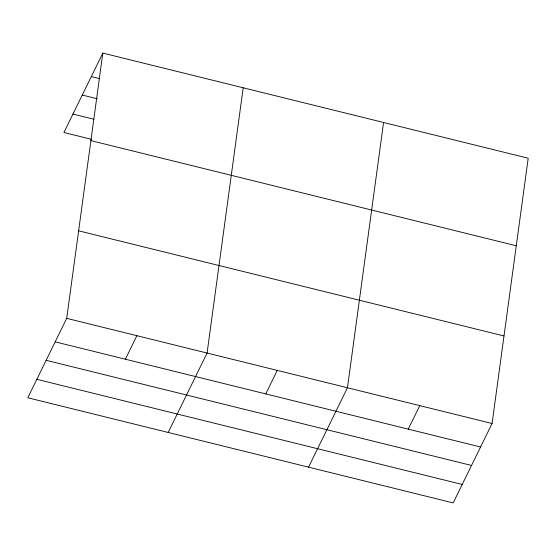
<?xml version="1.0" encoding="UTF-8"?>
<svg xmlns="http://www.w3.org/2000/svg" width="556" height="556" viewBox="0 0 556 556"><rect width="100%" height="100%" fill="white"/><g stroke="black" fill="none" stroke-linecap="round" stroke-linejoin="round"><path stroke-width="0.83" d="M66.706 318.352L102.818 53.091L528.2 158.231L492.081 423.498L453.182 502.909L27.8 397.769L66.706 318.352L492.081 423.498M243.194 87.785L207.082 353.053L168.176 432.464M383.57 122.487L347.458 387.747L308.552 467.165M102.818 53.091L63.919 132.502L91.49 139.32M125.378 359.211L136.894 335.699M265.747 393.912L277.27 370.4M408.25 429.135L419.766 405.623M91.302 76.596L99.656 78.667M82.267 95.048L97.307 98.766M72.954 114.056L93.846 119.22M90.906 140.626L516.281 245.773M78.625 230.816L504 335.963M55.19 341.864L480.565 447.01M46.148 360.309L471.53 465.455M36.835 379.317L462.217 484.464"/></g></svg>
